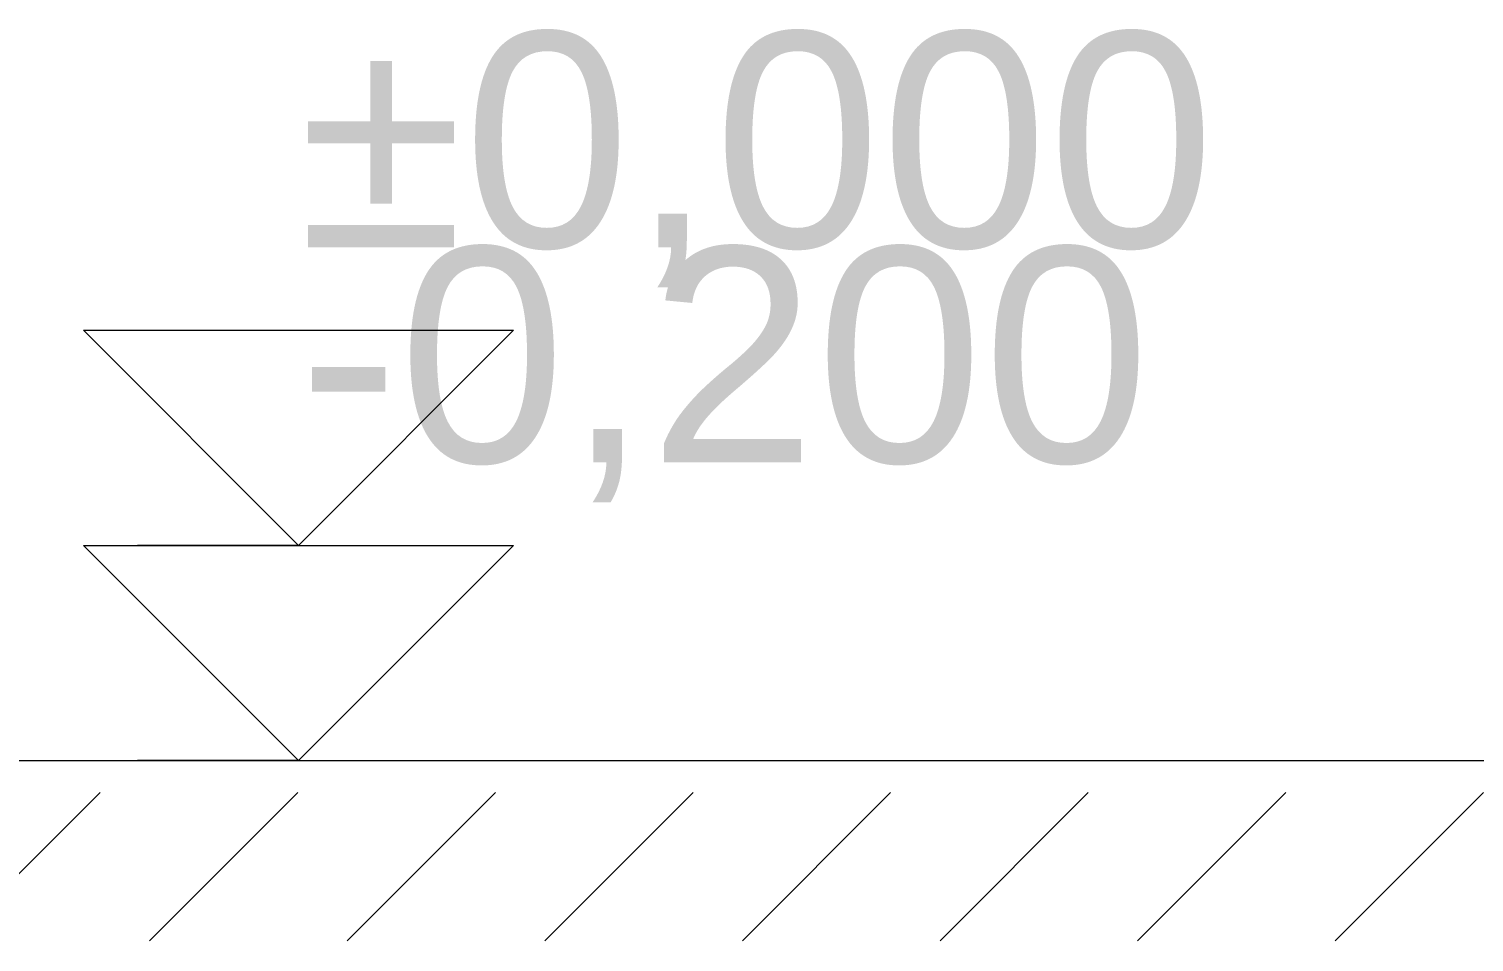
# Model space of a CAD drawing. Header units: millimetres. Extents: x 745166 to 884669, y -5000 to 15056.
# Drawn here: x 779608 to 780953, y 9770 to 10619 of the extents above; entities that cross this region are included whole.
import ezdxf

# ---------------------------------------------------------------- set-up
doc = ezdxf.new("R2010")
doc.units = ezdxf.units.MM
doc.header["$MEASUREMENT"] = 0
doc.layers.add('New_2D Drafting - General_Pen_No__1', color=7, linetype='Continuous', lineweight=13)
doc.layers.add('New_Dimensioning - General_Pen_No__1', color=7, linetype='Continuous', lineweight=13)
doc.layers.add('New_2D Drafting - General_Pen_No__61', color=7, linetype='Continuous', lineweight=20, true_color=0x6a6a6a)
doc.styles.add('GENERATED_STYLE_1', font='')
doc.styles.get('GENERATED_STYLE_1').set_extended_font_data('Arial')

msp = doc.modelspace()

# ---------------------------------------------------------------- hatches: boundary and pattern name
at = {"layer": 'New_2D Drafting - General_Pen_No__61', "linetype": 'Continuous', "lineweight": 20, "true_color": 0x6a6a6a}
h = msp.add_hatch(dxfattribs=at)
h.set_pattern_fill('Dashed_0002', color=251, style=0, pattern_type=2)
h.set_pattern_definition([(45, (1009346.34, 10138.7), (-183.84776, 183.84776), [195, -65]), (45, (1009346.34, 10322.54), (-183.84776, 183.84776), [195, -65])])
h.paths.add_polyline_path([(769057.3, 7861.9), (769057.3, 10118.7), (773547.6, 10118.7), (778397.6, 9938.7), (782481, 9938.7), (782481, 7861.9)])

# ---------------------------------------------------------------- linework, layer by layer
at = {"layer": 'New_2D Drafting - General_Pen_No__1', "color": 7, "linetype": 'Continuous', "lineweight": 13, "flags": 128}
msp.add_lwpolyline([(769057.3, 7861.9), (769057.3, 10118.7), (773547.6, 10118.7), (778397.6, 9938.7), (782481, 9938.7), (782481, 7861.9)], close=True, dxfattribs=at)
at = {"layer": 'New_Dimensioning - General_Pen_No__1', "color": 7, "linetype": 'Continuous', "lineweight": 13}
for p, q in [((779859.3, 10138.7), (779659.3, 10338.7)), ((779659.3, 10338.7), (780059.3, 10338.7)), ((780059.3, 10338.7), (779859.3, 10138.7)), ((779859.3, 9938.7), (779659.3, 10138.7)), ((779659.3, 10138.7), (780059.3, 10138.7)), ((779859.3, 10138.7), (779709.3, 10138.7)), ((780059.3, 10138.7), (779859.3, 9938.7)), ((779859.3, 10138.7), (780009.3, 10138.7)), ((779859.3, 9938.7), (779709.3, 9938.7)), ((779859.3, 9938.7), (780009.3, 9938.7))]:
    msp.add_line(p, q, dxfattribs=at)

# ---------------------------------------------------------------- texts
at = {"layer": 'New_Dimensioning - General_Pen_No__1', "color": 7, "lineweight": 13, "char_height": 200, "attachment_point": 7, "style": 'GENERATED_STYLE_1'}
for s, insert in [('\\A1;{\\pql;\\fArial|b0|i0|c0|p34;±0,000}', (779859.3, 10378.7)), ('\\A1;{\\pql;\\fArial|b0|i0|c0|p34;-0,200}', (779859.3, 10178.7))]:
    msp.add_mtext(s, dxfattribs=dict(at, insert=insert))

doc.saveas('drawing.dxf')
